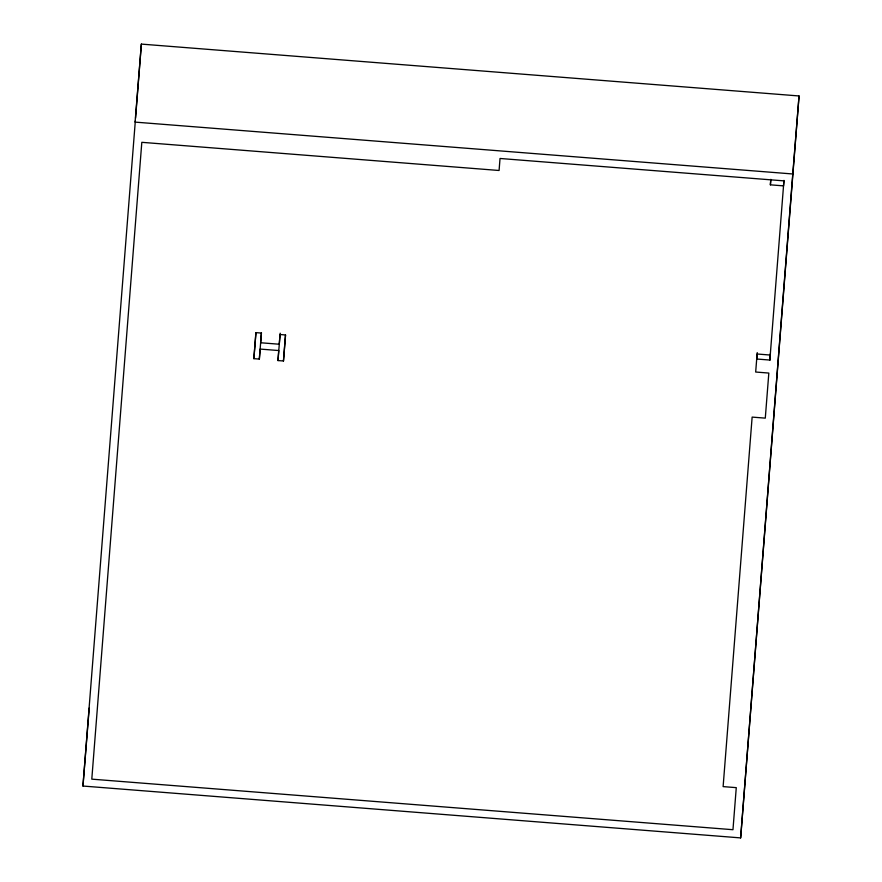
<?xml version="1.0" encoding="UTF-8"?>
<svg xmlns="http://www.w3.org/2000/svg" width="882" height="882" viewBox="0 0 882 882"><rect width="100%" height="100%" fill="white"/><g stroke="black" fill="none" stroke-linecap="round" stroke-linejoin="round"><path stroke-width="1.32" d="M799.048 95.962L792.775 173.975L135.089 122.113L141.363 44.1L799.048 95.962L740.637 837.9L82.952 786.038L135.332 120.922M135.552 118.177L141.363 44.1M253.862 358.654L255.912 332.624L261.392 333.054L260.631 342.756L279.263 344.234L280.024 334.521L285.503 334.962L283.464 360.992L277.973 360.562L278.767 350.551L260.135 349.074L259.341 359.095L253.862 358.654L255.956 332.657M783.977 180.391L783.536 185.87L770.383 184.834L770.769 179.829M740.637 837.9L792.775 173.975M82.952 786.038L89.225 708.026M259.341 359.095L261.447 332.657M277.973 360.562L280.178 333.187M283.464 360.992L285.548 334.995M770.383 184.834L770.824 179.355M756.69 359.404L757.241 352.591M769.843 360.44L770.394 353.627M770.251 355.049L757.098 354.002L755.676 372.028L768.828 373.064L765.289 418.134L752.137 417.098L723.119 786.612L736.272 787.648L732.964 829.708L91.794 779.148L141.815 142.322L499.08 170.491L500.028 158.473L783.922 180.865L769.854 360.054L756.701 359.018"/></g></svg>
